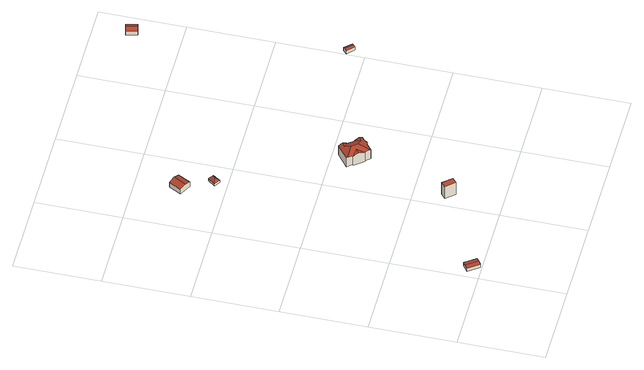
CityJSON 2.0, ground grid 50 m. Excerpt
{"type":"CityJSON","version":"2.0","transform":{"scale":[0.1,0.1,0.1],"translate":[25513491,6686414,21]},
"CityObjects":{
"building1":{"type":"Building","attributes":{"measuredHeight":2.42,"roofType":"1000","Katuosoite":"Puroniityntie 327","C_KAYTTARK":"941","Rakennuksen_tila":"voimassa","REPAIRED":"no","LowestRoof":27.58,"HighestRoof":27.58,"BREC_BuildingHeightNN":27.58,"Tilavuus":110,"BREC_RoofNames":"flat","Kayttotarkoitus":"Muu käyttötarkoitus","VTJ_PRT":"100718491K","CODE":"111","Kerroksia":1,"GroundLevel":25.16,"RATU":53213,"TILA_KOODI":2,"Kokonaisala":39,"KG_KRAKENN":2500213,"Kerrosala":39,"Valmistunut":"2001-11-02","Rakennusaine":"Puu","Integrate_LoD[1]":{"integrating_person":"vcdb_user","integration_date":"2016-10-28","matching_mode":1,"area_diff":0,"area_diff_filter":10,"overlap_DB_to_file":100,"overlap_file_to_DB":100,"overlap_filter":89}},"address":[{"CountryName":"Finland","LocalityName":"Helsinki"}],"geometry":[{"type":"Solid","lod":"2","boundaries":[[[[0,1,2,3]],[[1,4,5,2]],[[6,0,3,7]],[[8,5,4,9]],[[9,4,1,0,6]],[[7,3,2,5,8]],[[7,8,9,6]]]],"semantics":{"surfaces":[{"type":"RoofSurface","ZMax":2.72,"ZMinASL":27.59,"ZMin":2.43,"Area":20.37,"ZMaxASL":27.88,"RoofPitch":83.29,"RoofOrientation":234.92},{"type":"RoofSurface","ZMax":2.72,"ZMinASL":27.59,"ZMin":2.43,"Area":20.36,"ZMaxASL":27.88,"RoofPitch":83.29,"RoofOrientation":54.92},{"type":"WallSurface","ZMax":2.43,"Area":19.65,"ZMinASL":25.16,"ZMin":0,"ZMaxASL":27.59},{"type":"WallSurface","ZMax":2.43,"Area":19.64,"ZMinASL":25.16,"ZMin":0,"ZMaxASL":27.59},{"type":"WallSurface","ZMax":2.72,"Area":12.86,"ZMinASL":25.16,"ZMin":0,"ZMaxASL":27.88},{"type":"WallSurface","ZMax":2.72,"Area":12.85,"ZMinASL":25.16,"ZMin":0,"ZMaxASL":27.88},{"type":"GroundSurface","ZMinASL":25.16,"ZMin":0,"Area":40.45}],"values":[[0,1,2,3,4,5,6]]}}]},
"building2":{"type":"Building","attributes":{"measuredHeight":4.05,"roofType":"1000","Katuosoite":"Puroniityntie 325","C_KAYTTARK":"041","Rakennuksen_tila":"voimassa","REPAIRED":"no","LowestRoof":41.84,"HighestRoof":41.84,"BREC_BuildingHeightNN":41.84,"Tilavuus":103,"BREC_RoofNames":"flat","Kayttotarkoitus":"Ei käyttömerkintää kartalla","VTJ_PRT":"100718487E","CODE":"121","Kerroksia":1,"GroundLevel":37.79,"RATU":53209,"TILA_KOODI":2,"Kokonaisala":36,"KG_KRAKENN":2500209,"Kerrosala":36,"Valmistunut":"1994-10-01","Rakennusaine":"Puu","Integrate_LoD[1]":{"integrating_person":"vcdb_user","integration_date":"2016-10-28","matching_mode":1,"area_diff":0,"area_diff_filter":10,"overlap_DB_to_file":100,"overlap_file_to_DB":100,"overlap_filter":89}},"address":[{"CountryName":"Finland","LocalityName":"Helsinki"}],"geometry":[{"type":"Solid","lod":"2","boundaries":[[[[10,11,12,13]],[[14,15,11,10]],[[16,13,12,17]],[[18,15,14,19]],[[19,14,10,13,16]],[[17,12,11,15,18]],[[17,18,19,16]]]],"semantics":{"surfaces":[{"type":"RoofSurface","ZMax":4.66,"ZMinASL":41.27,"ZMin":3.47,"Area":31.99,"ZMaxASL":42.45,"RoofPitch":72.32,"RoofOrientation":298.37},{"type":"RoofSurface","ZMax":4.66,"ZMinASL":41.27,"ZMin":3.47,"Area":32,"ZMaxASL":42.45,"RoofPitch":72.32,"RoofOrientation":118.37},{"type":"WallSurface","ZMax":3.47,"Area":28.52,"ZMinASL":37.79,"ZMin":0,"ZMaxASL":41.27},{"type":"WallSurface","ZMax":4.66,"Area":30.23,"ZMinASL":37.79,"ZMin":0,"ZMaxASL":42.45},{"type":"GroundSurface","ZMinASL":37.79,"ZMin":0,"Area":60.97}],"values":[[0,1,2,2,3,3,4]]}}]},
"building3":{"type":"Building","attributes":{"measuredHeight":9,"roofType":"1000","CODE":"210","REPAIRED":"no","GroundLevel":21.24,"LowestRoof":30.24,"HighestRoof":30.24,"BREC_BuildingHeightNN":30.24,"BREC_RoofNames":"flat","Integrate_LoD[1]":{"integrating_person":"vcdb_user","integration_date":"2016-10-28","matching_mode":1,"area_diff":0,"area_diff_filter":10,"overlap_DB_to_file":100,"overlap_file_to_DB":100,"overlap_filter":89}},"address":[{"CountryName":"Finland","LocalityName":"Helsinki"}],"geometry":[{"type":"Solid","lod":"2","boundaries":[[[[20,21,22,23]],[[24,25,26,27]],[[27,26,21,20]],[[26,25,22,21]],[[25,24,23,22]],[[24,27,20,23]]]],"semantics":{"surfaces":[{"type":"GroundSurface","ZMinASL":21.24,"ZMin":0,"Area":26.96},{"type":"RoofSurface","ZMax":9,"ZMinASL":30.24,"ZMin":9,"Area":26.96,"ZMaxASL":30.24,"RoofPitch":90,"RoofOrientation":-1},{"type":"WallSurface","ZMax":9,"Area":34.2,"ZMinASL":21.24,"ZMin":0,"ZMaxASL":30.24},{"type":"WallSurface","ZMax":9,"Area":63.64,"ZMinASL":21.24,"ZMin":0,"ZMaxASL":30.24},{"type":"WallSurface","ZMax":9,"Area":34.25,"ZMinASL":21.24,"ZMin":0,"ZMaxASL":30.24},{"type":"WallSurface","ZMax":9,"Area":63.98,"ZMinASL":21.24,"ZMin":0,"ZMaxASL":30.24}],"values":[[0,1,2,3,4,5]]}}]},
"building4":{"type":"Building","attributes":{"measuredHeight":2.9,"roofType":"1000","CODE":"220","REPAIRED":"no","GroundLevel":36.42,"LowestRoof":39.31,"HighestRoof":39.31,"BREC_BuildingHeightNN":39.31,"Integrate_LoD[1]":{"integrating_person":"vcdb_user","integration_date":"2016-10-28","matching_mode":1,"area_diff":0,"area_diff_filter":10,"overlap_DB_to_file":100,"overlap_file_to_DB":100,"overlap_filter":89},"BREC_RoofNames":"flat"},"address":[{"CountryName":"Finland","LocalityName":"Helsinki"}],"geometry":[{"type":"Solid","lod":"2","boundaries":[[[[28,29,30,31]],[[32,28,31]],[[32,33,29,28]],[[29,33,30]],[[34,31,30,35]],[[36,32,31,34]],[[37,33,32,36]],[[35,30,33,37]],[[36,34,35,37]]]],"semantics":{"surfaces":[{"type":"RoofSurface","ZMax":3.57,"ZMinASL":38.04,"ZMin":1.62,"Area":9.37,"ZMaxASL":39.99,"RoofPitch":43.36,"RoofOrientation":306.78},{"type":"RoofSurface","ZMax":3.57,"ZMinASL":38.04,"ZMin":1.62,"Area":4.95,"ZMaxASL":39.99,"RoofPitch":43.36,"RoofOrientation":216.78},{"type":"RoofSurface","ZMax":3.57,"ZMinASL":38.04,"ZMin":1.62,"Area":9.37,"ZMaxASL":39.99,"RoofPitch":43.36,"RoofOrientation":126.78},{"type":"RoofSurface","ZMax":3.57,"ZMinASL":38.04,"ZMin":1.62,"Area":4.95,"ZMaxASL":39.99,"RoofPitch":43.36,"RoofOrientation":36.78},{"type":"WallSurface","ZMax":1.62,"Area":8.64,"ZMinASL":36.42,"ZMin":0,"ZMaxASL":38.04},{"type":"WallSurface","ZMax":1.62,"Area":5.98,"ZMinASL":36.42,"ZMin":0,"ZMaxASL":38.04},{"type":"GroundSurface","ZMinASL":36.42,"ZMin":0,"Area":19.67}],"values":[[0,1,2,3,4,5,4,5,6]]}}]},
"building5":{"type":"Building","attributes":{"measuredHeight":7.81,"roofType":"1000","Katuosoite":"Puroniityntie 327","C_KAYTTARK":"011","Rakennuksen_tila":"voimassa","REPAIRED":"no","LowestRoof":35.25,"HighestRoof":35.25,"BREC_BuildingHeightNN":35.25,"Tilavuus":1794,"BREC_RoofNames":"flat","Kayttotarkoitus":"Asuinrakennus","VTJ_PRT":"100718490J","CODE":"111","Kerroksia":2,"GroundLevel":27.44,"RATU":53212,"TILA_KOODI":2,"Kokonaisala":598,"KG_KRAKENN":2500212,"Kerrosala":305,"Valmistunut":"1994-12-01","Rakennusaine":"Betoni tai kevytbetoni","Integrate_LoD[1]":{"integrating_person":"vcdb_user","integration_date":"2016-10-28","matching_mode":1,"area_diff":0,"area_diff_filter":10,"overlap_DB_to_file":100,"overlap_file_to_DB":100,"overlap_filter":89}},"address":[{"CountryName":"Finland","LocalityName":"Helsinki"}],"geometry":[{"type":"Solid","lod":"2","boundaries":[[[[38,39,40,41,42,43,44]],[[45,46,47,48,49,50,51,52,53,54,55,56,57,58,40,39,38]],[[59,50,49,60,61]],[[62,51,50,59]],[[58,57,63,64,65,66,67,68,69,70,71,41,40]],[[71,70,69,42,41]],[[72,65,64,63]],[[73,44,43,74]],[[75,54,53,76]],[[77,46,45,78]],[[79,68,67,80]],[[51,62,52]],[[80,67,66,81]],[[82,83,84,85]],[[86,87,88,89]],[[90,91,92,93]],[[94,95,96,76,53,52,62,59,61,47,46,77]],[[85,97,90,93,98,86,89,99,75,76,96,95,94,77,78,100,73,74,101,102,79,80,81,103,104,82]],[[42,69,102,101,74,43]],[[65,72,83,82,104,103,81,66]],[[98,93,92,105,87,86]],[[106,91,90,97,85,84]],[[102,69,68,79]],[[61,60,49,48,47]],[[99,89,88,55,54,75]],[[100,78,45,38,44,73]],[[88,87,105,92,91,106,84,83,72,63,57,56,55]]]],"semantics":{"surfaces":[{"type":"RoofSurface","ZMax":9,"ZMinASL":34.2,"ZMin":6.76,"Area":33.43,"ZMaxASL":36.44,"RoofPitch":65.85,"RoofOrientation":321.11},{"type":"RoofSurface","ZMax":9,"ZMinASL":34.23,"ZMin":6.79,"Area":39.46,"ZMaxASL":36.44,"RoofPitch":67.88,"RoofOrientation":231.11},{"type":"RoofSurface","ZMax":8.2,"ZMinASL":34.65,"ZMin":7.21,"Area":6.47,"ZMaxASL":35.64,"RoofPitch":69.93,"RoofOrientation":321.11},{"type":"RoofSurface","ZMax":8.2,"ZMinASL":34.65,"ZMin":7.21,"Area":6.48,"ZMaxASL":35.64,"RoofPitch":69.93,"RoofOrientation":141.11},{"type":"RoofSurface","ZMax":9,"ZMinASL":34.22,"ZMin":6.78,"Area":41.48,"ZMaxASL":36.44,"RoofPitch":67.88,"RoofOrientation":51.11},{"type":"RoofSurface","ZMax":7.87,"ZMinASL":34.22,"ZMin":6.78,"Area":3.55,"ZMaxASL":35.31,"RoofPitch":65.85,"RoofOrientation":141.11},{"type":"RoofSurface","ZMax":7.76,"ZMinASL":34.23,"ZMin":6.78,"Area":2.89,"ZMaxASL":35.2,"RoofPitch":66.22,"RoofOrientation":321.11},{"type":"WallSurface","ZMax":6.76,"Area":70.03,"ZMinASL":27.44,"ZMin":0,"ZMaxASL":34.21},{"type":"WallSurface","ZMax":6.99,"Area":3.44,"ZMinASL":27.44,"ZMin":0,"ZMaxASL":34.43},{"type":"WallSurface","ZMax":6.99,"Area":3.45,"ZMinASL":27.44,"ZMin":0,"ZMaxASL":34.44},{"type":"WallSurface","ZMax":6.98,"Area":33.65,"ZMinASL":27.44,"ZMin":0,"ZMaxASL":34.43},{"type":"WallSurface","ZMax":6.98,"Area":3.44,"ZMinASL":27.44,"ZMin":0,"ZMaxASL":34.43},{"type":"WallSurface","ZMax":6.76,"Area":33.19,"ZMinASL":27.44,"ZMin":0,"ZMaxASL":34.2},{"type":"WallSurface","ZMax":6.38,"Area":8.4,"ZMinASL":27.44,"ZMin":0,"ZMaxASL":33.83},{"type":"WallSurface","ZMax":8.2,"Area":52.27,"ZMinASL":27.44,"ZMin":0,"ZMaxASL":35.64},{"type":"GroundSurface","ZMinASL":27.44,"ZMin":0,"Area":155.8},{"type":"WallSurface","ZMax":7.76,"Area":35.75,"ZMinASL":27.44,"ZMin":0,"ZMaxASL":35.2},{"type":"WallSurface","ZMax":6.75,"Area":8.18,"ZMinASL":27.44,"ZMin":0,"ZMaxASL":34.2},{"type":"WallSurface","ZMax":6.76,"Area":7.63,"ZMinASL":27.44,"ZMin":0,"ZMaxASL":34.2},{"type":"WallSurface","ZMax":7.21,"Area":0.21,"ZMinASL":34.23,"ZMin":6.79,"ZMaxASL":34.65},{"type":"WallSurface","ZMax":6.99,"Area":27.04,"ZMinASL":27.44,"ZMin":0,"ZMaxASL":34.44},{"type":"RoofSurface","ZMax":9,"ZMinASL":33.83,"ZMin":6.38,"Area":35.27,"ZMaxASL":36.44,"RoofPitch":66.22,"RoofOrientation":141.11}],"values":[[0,1,2,3,4,5,6,7,8,9,10,11,11,12,12,13,14,15,16,16,17,18,19,19,20,20,21]]}}]},
"building6":{"type":"Building","attributes":{"measuredHeight":2.47,"roofType":"1000","CODE":"210","REPAIRED":"no","GroundLevel":29.2,"LowestRoof":31.67,"HighestRoof":31.67,"BREC_BuildingHeightNN":31.67,"BREC_RoofNames":"flat","Integrate_LoD[1]":{"integrating_person":"vcdb_user","integration_date":"2016-10-28","matching_mode":1,"area_diff":0,"area_diff_filter":10,"overlap_DB_to_file":100,"overlap_file_to_DB":100,"overlap_filter":89}},"address":[{"CountryName":"Finland","LocalityName":"Helsinki"}],"geometry":[{"type":"Solid","lod":"2","boundaries":[[[[107,108,109,110]],[[108,111,112,109]],[[113,107,110,114]],[[115,112,111,116]],[[116,111,108,107,113]],[[114,110,109,112,115]],[[114,115,116,113]]]],"semantics":{"surfaces":[{"type":"RoofSurface","ZMax":2.72,"ZMinASL":31.39,"ZMin":2.19,"Area":8.87,"ZMaxASL":31.92,"RoofPitch":70.15,"RoofOrientation":226.09},{"type":"RoofSurface","ZMax":2.72,"ZMinASL":31.39,"ZMin":2.19,"Area":8.85,"ZMaxASL":31.92,"RoofPitch":70.15,"RoofOrientation":46.09},{"type":"WallSurface","ZMax":2.19,"Area":12.4,"ZMinASL":29.2,"ZMin":0,"ZMaxASL":31.39},{"type":"WallSurface","ZMax":2.19,"Area":12.34,"ZMinASL":29.2,"ZMin":0,"ZMaxASL":31.39},{"type":"WallSurface","ZMax":2.72,"Area":7.24,"ZMinASL":29.2,"ZMin":0,"ZMaxASL":31.92},{"type":"GroundSurface","ZMinASL":29.2,"ZMin":0,"Area":16.67}],"values":[[0,1,2,3,4,4,5]]}}]},
"building7":{"type":"Building","attributes":{"measuredHeight":3.54,"roofType":"1000","Katuosoite":"Puroniityntie 329","C_KAYTTARK":"941","Rakennuksen_tila":"voimassa","REPAIRED":"no","LowestRoof":48.66,"HighestRoof":48.66,"BREC_BuildingHeightNN":48.66,"BREC_RoofNames":"flat","Kayttotarkoitus":"Ei käyttömerkintää kartalla","CODE":"121","Kerroksia":0,"GroundLevel":45.12,"RATU":61632,"TILA_KOODI":2,"KG_KRAKENN":5084533,"Kerrosala":0,"Valmistunut":"2099-01-01","Integrate_LoD[1]":{"integrating_person":"vcdb_user","integration_date":"2016-10-28","matching_mode":1,"area_diff":0,"area_diff_filter":10,"overlap_DB_to_file":100,"overlap_file_to_DB":100,"overlap_filter":89}},"address":[{"CountryName":"Finland","LocalityName":"Helsinki"}],"geometry":[{"type":"Solid","lod":"2","boundaries":[[[[117,118,119,120]],[[118,121,122,119]],[[123,117,120,124]],[[125,122,121,126]],[[126,121,118,117,123]],[[124,120,119,122,125]],[[124,125,126,123]]]],"semantics":{"surfaces":[{"type":"RoofSurface","ZMax":4.17,"ZMinASL":48.19,"ZMin":3.07,"Area":17.26,"ZMaxASL":49.29,"RoofPitch":64.41,"RoofOrientation":257.29},{"type":"RoofSurface","ZMax":4.17,"ZMinASL":48,"ZMin":2.88,"Area":20.3,"ZMaxASL":49.29,"RoofPitch":64.41,"RoofOrientation":77.29},{"type":"WallSurface","ZMax":3.07,"Area":20.85,"ZMinASL":45.12,"ZMin":0,"ZMaxASL":48.19},{"type":"WallSurface","ZMax":2.88,"Area":19.53,"ZMinASL":45.12,"ZMin":0,"ZMaxASL":48},{"type":"WallSurface","ZMax":4.17,"Area":17.86,"ZMinASL":45.12,"ZMin":0,"ZMaxASL":49.29},{"type":"GroundSurface","ZMinASL":45.12,"ZMin":0,"Area":33.87}],"values":[[0,1,2,3,4,4,5]]}}]}
},
"vertices":[
[50,1,66],[71,15,69],[24,82,69],[4,67,66],[91,30,66],[45,96,66],[50,1,42],[4,67,42],[45,96,42],[91,30,42],
[129,1682,215],[168,1754,215],[135,1772,203],[96,1700,203],[162,1664,203],[201,1737,203],[96,1700,168],[135,1772,168],[201,1737,168],[162,1664,168],
[633,296,2],[604,271,2],[558,324,2],[586,349,2],[586,349,92],[558,324,92],[604,271,92],[633,296,92],
[239,1541,190],[249,1554,190],[245,1580,170],[213,1537,170],[243,1515,170],[275,1558,170],[213,1537,154],[245,1580,154],[243,1515,154],[275,1558,154],
[612,886,134],[641,884,143],[679,882,154],[684,919,143],[705,936,143],[690,955,132],[609,890,132],[633,860,134],[630,857,132],[634,851,132],[636,853,133],[642,857,136],[678,852,146],[676,815,136],[668,809,132],[673,802,132],[677,806,134],[698,780,134],[702,805,142],[708,846,154],[680,881,154],[651,830,146],[636,853,136],[634,851,136],[668,809,136],[749,843,142],[753,869,134],[754,875,132],[751,879,132],[747,876,134],[717,914,134],[721,917,132],[717,917,133],[711,918,135],[768,858,142],[609,890,64],[690,955,64],[677,806,64],[673,802,64],[630,857,64],[633,860,64],[717,914,64],[747,876,64],[751,879,64],[782,841,64],[782,841,132],[763,825,132],[763,825,64],[740,806,64],[740,806,132],[701,775,132],[701,775,64],[762,814,64],[762,814,128],[752,805,128],[752,805,64],[634,851,64],[651,830,64],[668,809,64],[763,820,64],[745,806,64],[698,780,64],[612,886,64],[705,936,64],[721,917,64],[754,875,64],[768,858,64],[745,806,130],[763,820,130],
[1473,1049,104],[1484,1059,109],[1445,1099,109],[1434,1089,104],[1494,1069,104],[1455,1110,104],[1473,1049,82],[1434,1089,82],[1455,1110,82],[1494,1069,82],
[1157,2196,272],[1180,2201,283],[1165,2267,283],[1142,2262,272],[1206,2207,270],[1191,2273,270],[1157,2196,241],[1142,2262,241],[1191,2273,241],[1206,2207,241]
]}
